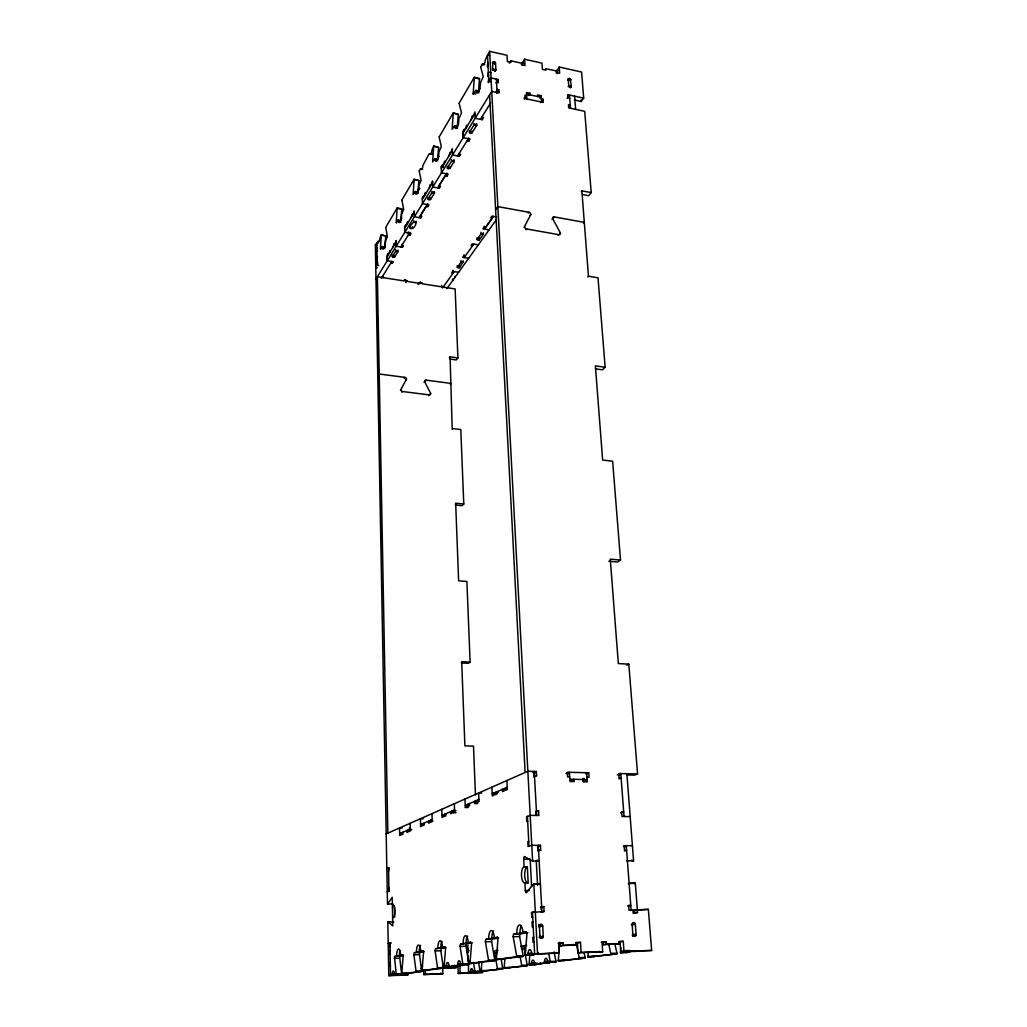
<?xml version="1.0" encoding="UTF-8"?>
<svg xmlns="http://www.w3.org/2000/svg" width="1027" height="1027" viewBox="0 0 1027 1027"><rect width="100%" height="100%" fill="white"/><g stroke="black" fill="none" stroke-linecap="round" stroke-linejoin="round"><path stroke-width="1.5" d="M400.042 974.251L401.647 974.366L399.683 957.125L400.094 956.188L403.252 955.598M393.816 922.182L387.808 921.707L388.797 975.65L391.813 975.175L392.237 973.955A3.954 1.168 89.6 0 1 393.29 971.028A3.954 1.168 89.6 0 1 394.432 973.493L394.882 974.7L396.255 974.546L394.458 956.753L403.29 955.161L400.581 955.226A6.598 1.977 89.7 0 0 398.476 949.012A6.598 1.977 89.7 0 0 396.64 955.957M385.78 227.288L397.192 207.942L396.204 222.769M381.351 234.952L380.388 249.163M414.112 179.314L418.849 180.598L414.112 179.263L401.916 199.944M381.338 235.17L385.831 235.953L381.351 234.772L379.939 238.123A3.171 0.822 -81.7 0 1 379.091 241.422A3.171 0.822 -81.7 0 1 378.167 241.101L375.356 244.952L387.487 904.081L392.879 903.888M453.254 112.996L458.312 114.446L453.254 112.931L439.158 136.95M437.63 159.185L438.593 147.49L433.702 146.091L431.969 150.045A3.569 1.001 -80.4 0 1 430.955 153.832A3.569 1.001 -80.4 0 1 429.8 153.703L431.661 154.114M438.606 147.464L433.702 146.065M418.849 180.534L417.809 193.115M385.831 235.902L384.843 247.7M414.099 179.686L413.111 194.578L415.216 191.51L417.604 191.946L419.799 188.3M478.479 91.454L479.519 78.488L474.307 77.269L459.12 103.175M453.254 113.406L452.137 129.235L454.666 125.743L457.208 126.257A6.29 1.849 -79.7 0 0 457.554 128.208M400.581 955.226L402.584 954.892L403.097 956.394L401.762 973.724L421.673 971.414L419.452 953.775L419.927 952.53L424.19 951.734M458.312 114.446L457.31 126.565M478.89 92.905A6.586 1.977 -79.1 0 1 478.518 90.928L475.886 90.363L473.152 94.163L474.307 77.359M433.689 146.527L432.649 161.881L434.96 158.594L437.425 159.069L439.004 156.451M400.915 219.791L401.801 208.828L397.192 207.993M614.826 943.864L616.945 953.184A2.388 1.027 86.7 0 1 617.034 953.865L587.996 957.074A2.324 0.963 87.1 0 1 587.996 956.407L588.368 951.657M620.475 952.761L622.696 952.465A2.439 1.066 86.7 0 0 623.569 950.72L629.795 950.553A2.426 1.066 86.6 0 1 628.922 952.299L620.475 952.761A2.426 1.053 86.6 0 1 620.475 952.068L620.822 947.485M520.728 946.586L524.836 946.483A2.08 0.783 88.2 0 0 524.168 948.678L527.198 965.098A2.093 0.783 87.9 0 1 527.262 965.688L504.193 968.179A2.041 0.745 88.2 0 1 504.193 967.601L504.912 958.512M537.031 962.979A2.118 0.809 87.8 0 1 536.338 964.494L529.072 964.879A2.131 0.809 87.8 0 1 529.085 964.276L529.829 954.815M584.145 952.953L585.095 957.408A2.285 0.937 87.1 0 1 585.172 958.063L558.329 961.002A2.221 0.886 87.5 0 1 558.329 960.361L559.754 942.208M498.583 938.023L492.344 939.166A2.324 0.834 88.7 0 0 491.612 941.631L494.757 959.975A2.349 0.834 88.4 0 1 494.821 960.63L470.007 963.57A2.285 0.783 88.7 0 1 470.007 962.915L471.509 944.314A2.259 0.783 89 0 0 470.648 942.195L468.209 942.645A7.471 2.555 89 0 0 465.398 935.674A7.471 2.555 89 0 0 463.138 943.595L460.764 944.031A2.221 0.757 89.1 0 0 460.083 946.393L462.843 963.994A2.247 0.757 88.8 0 1 462.895 964.635L461.303 964.866A2.247 0.757 88.8 0 1 460.545 963.48A4.467 1.502 88.8 0 0 459.03 960.72A4.467 1.502 88.8 0 0 457.734 963.904A2.221 0.745 88.9 0 1 457.079 965.496L449.621 966.612A2.195 0.719 89 0 1 448.889 965.252A4.378 1.438 89 0 0 447.451 962.543A4.378 1.438 89 0 0 446.193 965.662A2.182 0.706 89 0 1 445.564 967.203L444.075 967.434A2.182 0.706 89 0 1 444.088 966.805L445.525 949.038A2.157 0.706 89.2 0 0 444.755 947.01L442.521 947.42A7.15 2.324 89.3 0 0 439.992 940.732A7.15 2.324 89.3 0 0 437.9 948.28L435.73 948.691A2.131 0.68 89.3 0 0 435.114 950.938L437.553 967.781A2.144 0.693 89.1 0 1 437.592 968.397L422.058 970.708A2.093 0.655 89.3 0 1 422.071 970.104L423.471 953.056A2.08 0.655 89.5 0 0 422.765 951.105L420.711 951.49A6.868 2.131 89.5 0 0 418.4 945.045A6.868 2.131 89.5 0 0 416.448 952.273L414.356 952.684L413.868 954.609L416.089 971.593M501.06 958.859L502.704 968.345A2.015 0.732 88.2 0 1 502.768 968.91L481.201 971.234A1.964 0.68 88.4 0 1 481.201 970.669L481.907 961.927M527.891 932.619L520.394 933.992A2.426 0.911 88.4 0 0 519.611 936.585L523.141 955.752A2.452 0.924 88.1 0 1 523.218 956.445L496.362 959.654A2.388 0.86 88.4 0 1 496.362 958.974L497.928 939.5A2.362 0.847 88.7 0 0 496.965 937.292L494.295 937.792A7.805 2.786 88.8 0 0 491.188 930.526A7.805 2.786 88.8 0 0 488.749 938.819L486.156 939.307A2.324 0.822 88.8 0 0 485.424 941.772L488.518 960.142A2.349 0.834 88.5 0 1 488.582 960.81L494.821 960.63M392.237 973.955L394.92 973.737M397.552 974.058L395.857 975.226M524.078 227.391L530.779 214.604A2.003 1.553 40 0 0 528.854 212.268L497.864 206.62L495.617 209.79M400.414 390.376L406.448 379.245A1.605 1.361 38 0 0 404.908 377.371L379.22 373.995L377.769 376.036L379.387 376.241M419.157 170.764L420.877 168.826A3.492 0.976 -80.6 0 0 421.981 168.98A3.492 0.976 -80.6 0 0 422.97 165.283L429.235 153.639M574.311 99.991L581.269 101.493L583.683 98.13L581.603 72.057L559.189 67.012L559.651 73.264L556.21 72.493L556.095 70.927L545.761 68.616L545.863 70.183L542.41 69.412L541.974 63.135L524.592 59.219L525.002 65.523L521.498 64.74L521.395 63.16L510.855 60.798L510.945 62.39L507.415 61.594L507.043 55.278L489.609 51.35L485.399 59.617A4.005 1.194 -78.8 0 1 484.192 63.944A4.005 1.194 -78.8 0 1 482.767 64.059L480.623 66.768M376.858 248.919L377.32 248.136L376.909 251.641M487.876 62.326L487.337 66.691L488.03 65.497M384.637 248.38A5.353 1.425 -81.7 0 1 384.483 246.878L382.224 246.506L380.593 249.176M401.865 218.045L400.491 220.317L398.181 219.919L396.435 222.769M492.305 63.238L492.844 62.339A1.489 1.091 36.9 0 1 494.898 62.108M377.012 257.302L377.474 256.532L377.063 260.036M457.208 126.257L458.633 123.908M478.518 90.928L480.045 88.399M494.719 64.265L495.078 62.121M488.557 75.33L487.838 76.511L488.39 72.134L491.06 72.724M492.549 70.298L492.844 62.339M377.114 262.54L377.577 261.769L377.628 264.504L375.766 267.572L377.268 267.816M488.711 78.27L488.159 82.635L491.034 77.949L498.198 79.515L498.365 82.725L496.58 82.34M494.95 71.325L495.887 69.772L495.515 62.929M431.443 184.372L432.547 180.983L432.778 186.978L439.351 188.185L440.532 186.298L438.888 185.99L445.269 175.771L446.938 176.092L448.157 174.141L441.456 172.883L441.225 166.81L442.432 164.846L442.496 166.361M396.114 241.987L387.179 256.532L387.269 260.73L393.367 261.718L392.378 263.284L390.863 263.04M404.677 228.033L414.266 212.409M422.341 199.225L432.611 182.472M441.315 168.338L452.355 150.327M474.962 113.496L462.997 132.984L463.203 137.669M496.028 83.02L498.198 79.515M375.972 278.997L491.74 91.416L498.929 92.956L498.75 89.721L496.965 89.336M509.392 63.16L510.855 60.798M381.261 278.394L391.826 261.461M400.838 247.006L409.478 233.142M419.157 217.621L427.322 204.527M437.695 187.877L446.463 173.82M457.618 155.937L468.363 138.696M480.443 119.325L490.457 103.265M496.58 93.2L498.75 89.721M396.191 246.236L402.404 247.276L403.431 245.633L401.878 245.376M408.374 231.974L408.451 234.836L410.017 235.106L411.07 233.411L404.766 232.333M413.149 214.168L414.189 210.946L414.394 216.787L420.775 217.904L421.879 216.145L420.274 215.863L426.205 206.337L427.823 206.62L428.952 204.822L422.469 203.654L422.277 197.749L423.394 195.926L423.445 197.402M451.084 152.368L452.265 148.787L452.548 154.949L459.339 156.271L460.609 154.23L458.915 153.909M467.08 140.815L468.787 141.148L470.109 139.056L463.177 137.669L462.907 131.43L464.217 129.299L464.281 130.853M473.588 115.692L474.872 111.904L475.193 118.246L482.215 119.697L483.589 117.489L481.843 117.129M522.525 65.112L522.371 62.75L524.592 59.219M528.443 95.55L529.945 93.264L526.427 92.494L526.838 98.926M405.819 282.566L407.128 280.576L404.176 280.114L403.688 280.859L377.384 276.725L387.847 833.141M387.641 903.953L392.237 897.264L392.776 925.892L387.975 921.745M557.096 73.597L556.865 70.478L559.189 67.012M539.522 97.937L541.062 95.652L537.557 94.908L537.66 96.499M540.715 102.636L543.026 99.234L541.268 98.862M418.053 284.492L419.388 282.515L422.328 282.977L421.815 283.722L455.141 288.959L457.914 357.922L456.283 359.938L450.044 359.091M567.636 79.952L568.226 79.092L568.765 85.832A1.425 1.04 39.4 0 0 570.101 87.295A1.425 1.04 39.4 0 0 571.294 86.396L570.242 78.784M570.19 80.517L570.781 79.657M568.136 86.679L568.727 85.832L571.333 86.396L570.255 87.886M567.097 98.412L569.471 95.036L570.473 108.259M568.599 107.309L570.19 105.075L568.47 104.703L568.701 107.886L584.722 111.314L591.205 192.614L588.702 195.721L582.502 194.539M442.509 288.009L454.204 271.577M473.755 244.105L464.191 257.559L464.063 254.76M493.486 216.389L484.462 229.072L484.32 226.197M459.505 267.572L463.126 261.859L461.072 261.911L457.272 267.623L459.339 267.726L459.441 266.019M446.835 288.69L496.336 219.752M404.15 378.372L404.908 377.371M528.263 213.051L528.854 212.268M405.883 380.003L406.448 379.245M530.189 215.375L530.779 214.604M401.955 392.263L402.533 391.518L429.235 394.907A1.592 1.348 39.8 0 0 430.66 393.418L424.639 381.62A1.592 1.348 39.3 0 1 426.064 380.144L451.11 383.43L450.288 384.406M526.017 229.74L526.594 228.957L558.727 234.657A1.99 1.54 41.4 0 0 560.37 232.975L552.642 218.571A1.99 1.528 41 0 1 554.285 216.902L584.312 222.371L583.683 223.141M424.048 382.365L424.639 381.62M552.038 219.342L552.642 218.571M425.473 380.889L426.064 380.144M553.681 217.673L554.285 216.902M449.287 357.858L450.096 356.831L457.914 357.922M581.256 191.613L581.873 190.829L591.205 192.614M428.631 395.652L429.235 394.907M558.123 235.427L558.727 234.657M430.069 394.15L430.66 393.418M559.754 233.732L560.37 232.975M539.663 884.44L540.125 883.875L533.565 883.926L526.376 892.733A2.439 0.937 89 0 1 525.323 890.537L524.925 882.861A8.088 3.094 89.3 0 1 521.472 875.672A8.088 3.094 89.3 0 1 524.104 866.788L523.719 859.201A2.413 0.924 89.6 0 1 524.515 856.518L532.345 861.05L539.149 861.075M452.201 429.299L450.096 356.831M587.816 276.956L588.458 276.224L581.873 190.829M628.28 883.785L634.994 883.207L634.493 883.746M452.83 428.606L460.789 429.543L463.78 504L462.06 505.669L455.32 505.002M588.458 276.224L598.009 277.829L605.134 367.242L602.451 369.848L595.506 368.86M463.78 504L455.667 503.204L458.62 580.833L466.887 581.462L470.122 662.107L468.325 663.326L461.316 662.954M605.134 367.242L595.378 365.869L602.644 460.057L612.631 461.2L620.513 560.036L617.625 562L608.883 561.243M626.817 665.201L628.806 664.148L637.562 773.973L634.455 775.128L626.637 774.936M386.191 833.873L527.852 771.264L536.376 771.482L536.633 776.13L534.502 776.078M536.376 771.482L533.616 772.689L533.847 777.028M399.657 833.616L410.312 829.033M420.595 824.604L432.174 819.61M454.55 809.982L441.995 815.387L444.819 815.425M465.257 805.373L478.941 799.494M492.215 793.768L507.261 787.298M429.081 822.165L429.889 821.818M503.423 790.328L504.835 789.737M456.014 810.624L453.125 810.585L453.202 812.665L454.627 812.049L454.345 803.756M465 799.045L465.321 807.492L466.81 806.863L466.72 804.732M477.516 801.419L474.538 801.368L474.628 803.525L476.169 802.87L476.079 800.713M566.827 773.344L569.382 772.291L569.972 781.508L574.144 781.611L574.003 779.3L571.102 780.456M585.801 773.947L588.753 772.766L589.062 777.349L586.995 777.298M583.22 781.136L587.149 779.596L569.818 779.211M617.869 774.679L620.796 773.562L624.044 816.516M619.063 778.864L621.104 778.094L619.076 778.042L618.742 773.511L637.562 773.973M527.673 821.138L526.748 821.472L526.504 816.735L530.202 815.374L538.803 815.477L538.546 810.739L535.747 811.779L535.914 814.924M386.832 868.431L389.053 867.61L388.565 871.551M388.861 887.495L389.503 891.077L387.256 891.795M528.738 841.408L527.801 841.704L528.058 846.505L531.781 845.298L540.459 845.337L540.715 850.151L537.878 851.024L537.622 846.235L540.459 845.337M620.565 812.896L623.671 811.895L621.617 811.856L621.977 816.491L630.167 816.593L633.595 861.011L626.547 860.703M623.466 846.428L626.252 845.657L631.143 910.217M624.48 850.921L626.573 850.356L624.519 850.343L624.159 845.645L632.414 845.683M391.736 975.214L397.077 975.047M414.42 952.658L419.992 952.504M540.664 907.2L543.835 906.559L544.105 911.514L541.216 912.13M389.978 946.817L390.478 942.825L388.206 943.312L389.528 943.287M532.705 917.227L531.755 917.419L531.498 912.464L544.105 911.514M390.042 950.373L390.119 954.25M532.949 921.784L531.999 921.976L532.256 926.945L533.206 926.765M627.548 906.007L630.745 905.378L628.652 905.403L629.025 910.243L648.358 909.37L651.644 950.476L620.77 951.644L620.064 941.81L623.261 941.335L623.98 951.22L620.77 951.644M538.674 926.29L542.705 926.084L543.296 936.842A1.926 1.682 80.8 0 1 540.767 937.998M648.358 909.37L634.083 910.153L634.314 913.131L633.017 913.157M633.094 910.923L637.382 910.115L635.302 883.027L629.089 883.079M523.218 956.445L516.735 956.625A2.452 0.911 88.2 0 0 516.658 955.932L513.179 936.727A2.439 0.899 88.5 0 1 513.962 934.134L526.171 932.4A8.177 3.081 88.4 0 0 526.119 931.669M516.812 933.607A8.177 3.068 88.5 0 1 519.457 924.891A8.177 3.068 88.5 0 1 522.91 932.465L525.85 931.925A2.478 0.937 88.4 0 1 526.902 934.223L525.285 954.635A2.503 0.937 88 0 0 525.285 955.354L533.822 954.879A2.49 0.95 88 0 0 534.566 953.608M416.448 952.273L423.509 951.413A6.855 2.144 89.5 0 0 423.483 950.797M437.9 948.28L445.436 947.356L442.521 947.42M463.138 943.595L471.226 942.581L468.209 942.645M488.749 938.819L497.427 937.715A7.805 2.799 88.7 0 0 497.389 937.022M435.73 948.691L446.026 947.703M460.764 944.031L472.42 942.837M634.314 913.131L637.536 912.541L637.305 909.537M468.055 944.853L467.542 948.434L468.184 948.332L468.325 952.132M390.273 962.363L390.35 966.266M533.758 937.189L532.795 937.356L533.064 942.362L534.014 942.208M539.252 937.048L539.984 936.919A1.476 1.284 80.9 0 0 540.536 938.036L540.664 938.152M539.406 937.215L543.27 936.534L539.958 936.611M540.253 938.113A1.913 1.669 81 0 0 540.51 937.381L543.296 936.842M466.81 952.388L467.657 952.234A1.425 1.271 85.3 0 1 469.108 950.797M631.374 924.518L635.341 924.313L636.111 934.788L632.876 935.289L632.183 924.377A1.836 1.553 77.1 0 1 633.608 922.528A1.836 1.553 77.1 0 1 635.315 924.326L632.118 924.865M520.817 946.38L526.633 945.418M560.087 943.261L563.066 942.786L563.22 945.289L560.228 945.751L560.087 943.261L558.174 943.299M577.431 942.837L580.486 942.362L581.115 952.363L578.06 952.799L577.431 942.837L575.544 942.889M467.837 960.425L467.657 952.234M632.157 934.981L636.124 934.493L632.979 934.557M560.228 945.751L576.301 944.968L576.147 942.465L580.486 942.362M603.131 942.221L606.277 941.746L606.443 944.224L603.298 944.686L603.131 942.221L601.27 942.26M470.007 963.57L488.582 960.81M496.362 959.654L516.735 956.625M525.285 955.354L533.822 954.879M527.249 955.059A2.503 0.95 88.1 0 0 528.058 953.261A5.032 1.9 88 0 1 529.675 949.654A5.032 1.9 88 0 1 531.627 952.722A2.516 0.963 88 0 0 532.615 954.263L559.279 952.953L558.688 942.889L563.066 942.786M396.217 973.981L407.205 973.557L421.673 971.414M422.058 970.708L443.369 968.217A2.144 0.693 89 0 0 443.317 967.614L440.853 950.797A2.118 0.693 89.3 0 1 441.469 948.55M444.267 966.921L444.306 968.114L456.514 967.524L456.463 965.855M451.996 965.932A2.17 0.719 88.9 0 1 451.418 967.036L444.075 967.434M449.621 966.612L463.036 965.316A2.221 0.745 88.8 0 0 463.678 963.891M461.303 964.866L468.903 964.456A2.247 0.77 88.7 0 0 468.838 963.827L466.053 946.239A2.221 0.757 89 0 1 466.72 943.89M532.615 954.263L541.268 953.788M444.306 968.114L456.514 967.524M603.298 944.686L619.204 943.903L619.024 941.438L623.261 941.335M388.797 975.65L406.191 975.098L407.95 974.841L407.912 973.018M534.091 912.246L532.448 912.271L534.631 953.967L559.279 952.953M423.573 969.835L423.702 974.546L442.919 973.737L442.74 967.947M423.702 974.546L442.919 973.737M578.06 952.799L602.682 951.785L602.002 941.849L606.277 941.746M457.965 965.906L458.222 973.442L482.587 972.479L482.497 970.464M475.514 971.221A1.926 0.668 88.5 0 1 474.936 972.582L468.44 972.928L468.62 960.065M469.814 972.736A1.926 0.655 88.6 0 0 470.392 971.375A3.864 1.322 88.6 0 1 471.534 968.641A3.864 1.322 88.6 0 1 472.869 971.041A1.938 0.668 88.6 0 0 473.537 972.248L474.949 972.068A1.938 0.668 88.5 0 0 474.898 971.516L473.421 962.363M481.201 971.234L502.768 968.91M504.193 968.179L527.262 965.688M529.072 964.879L536.338 964.494M530.766 964.661A2.131 0.809 87.9 0 0 531.447 963.146A4.275 1.63 87.8 0 1 532.82 960.091A4.275 1.63 87.8 0 1 534.489 962.735A2.144 0.822 87.8 0 0 535.337 964.058L549.432 962.774A2.17 0.847 87.6 0 0 550.061 961.811M543.758 962.941A2.17 0.834 87.7 0 0 544.464 961.388A4.365 1.695 87.6 0 1 545.902 958.268A4.365 1.695 87.6 0 1 547.648 960.951A2.182 0.847 87.6 0 0 548.521 962.299L556.031 961.901A2.182 0.86 87.5 0 0 555.966 961.272L554.105 951.926M558.329 961.002L585.172 958.063M587.996 957.074L617.034 953.865M627.664 950.501A2.452 1.078 86.6 0 0 628.704 951.67L630.976 951.374M473.55 972.762L474.936 972.582M478.569 962.209L480.058 971.349A1.938 0.668 88.5 0 1 480.11 971.901L478.698 972.081A1.938 0.668 88.5 0 1 478.043 971.016M535.337 964.058L549.432 962.774M548.521 962.299L556.031 961.901M628.704 951.67L637.253 951.207M482.587 972.479L458.222 973.442M432.136 821.087L432.868 821.048M401.775 973.147L407.205 973.557M481.201 970.669L486.413 970.502A1.964 0.693 88.4 0 0 486.4 971.067M470.392 971.375L474.23 971.26M474.898 971.516L480.058 971.349M395.01 974.726L401.647 974.366M473.537 972.248L480.11 971.901M407.95 974.841L390.517 975.393L389.913 942.953L391.236 942.927M446.193 965.662L449.12 965.573M531.447 963.146L535.632 963.018M422.688 966.612L421.815 966.638L421.866 968.577L420.557 968.615M444.19 965.971L442.676 966.022L442.701 966.985M457.079 965.496L463.036 965.316M529.085 964.276L534.643 964.109A2.118 0.809 87.8 0 0 534.643 964.712M445.564 967.203L451.418 967.036M437.553 967.781L443.317 967.614M520.06 956.291L521.69 965.264L527.198 965.098M437.592 968.397L443.369 968.217M422.071 970.104L427.707 969.937A2.093 0.655 89.2 0 0 427.694 970.528M504.193 967.601L509.572 967.434A2.041 0.745 88.1 0 0 509.572 968.025M416.051 971.003L421.635 970.836M497.941 950.501L495.284 950.578A2.003 0.719 88.5 0 0 494.667 952.684L497.376 968.512L502.704 968.345M496.362 958.974L502.665 958.794A2.375 0.86 88.3 0 0 502.665 959.475M587.996 956.407L593.978 956.24A2.324 0.976 87 0 0 593.991 956.894M488.518 960.142L494.757 959.975M576.057 942.67L579.177 957.575L585.095 957.408M470.007 962.915L476.079 962.748A2.272 0.783 88.6 0 0 476.066 963.403M558.329 960.361L564.105 960.194A2.221 0.886 87.4 0 0 564.105 960.836M457.734 963.904L462.201 963.775M544.464 961.388L548.726 961.259M462.843 963.994L468.838 963.827M548.713 953.647L550.241 961.439L555.966 961.272M462.895 964.635L468.903 964.456M413.868 954.802L419.414 954.661M494.667 952.684L497.312 952.607M394.792 956.304L400.158 956.163M528.058 953.261L531.999 953.159M581.115 952.363L602.682 951.785M623.98 951.22L651.644 950.476M620.475 952.068L626.688 951.901A2.426 1.066 86.5 0 0 626.688 952.594M394.252 958.371L399.606 958.23M622.696 952.465L628.922 952.299M516.658 955.932L523.141 955.752M608.703 944.018L610.795 953.351L616.945 953.184M563.22 945.289L576.301 944.968M606.443 944.224L619.204 943.903M435.114 950.938L440.853 950.797M521.434 948.743L524.168 948.678M420.711 951.49L423.509 951.413M485.424 941.772L491.612 941.631M618.742 941.849L620.064 941.81M460.083 946.393L466.053 946.239M513.962 934.134L520.394 933.992M513.179 936.727L519.611 936.585M494.295 937.792L497.427 937.715M486.156 939.307L492.344 939.166M522.91 932.465L526.171 932.4M637.536 912.541L633.377 912.605L633.197 910.179M541.64 906.584L543.835 906.559M525.323 890.537L529.213 890.499M524.925 882.861L528.173 882.835L527.339 866.775L524.104 866.788M540.382 883.708L533.822 883.759L537.532 953.531M523.719 859.201L530.163 859.188L531.601 886.545M623.761 846.53L626.496 846.543M538.559 850.138L540.715 850.151M402.173 828.006L399.529 827.98L399.683 835.503L400.851 835.002L400.812 833.115M411.776 829.572L409.093 829.546L409.144 831.459L410.351 830.946L410.158 823.282M410.774 829.996L408.091 829.983L408.143 831.896L406.936 832.396L406.897 830.496M432.534 820.676L429.761 820.65L429.825 822.64L428.516 823.192L428.464 821.215L431.237 821.241L431.199 819.751M423.175 818.776L420.428 818.737L420.634 826.555L421.892 826.016L421.84 824.065M536.402 810.714L538.546 810.739M453.202 812.665L456.078 812.704M474.628 803.525L477.606 803.563M465.321 807.492L468.248 807.53M498.262 792.536L495.207 792.485L495.296 794.705L496.952 793.999L496.85 791.766M496.888 793.126L493.833 793.062L493.936 795.283L492.292 795.976L491.907 787.157M481.663 793.062L478.659 793.011L479.006 801.651L477.452 802.318L477.362 800.161M505.515 789.429L502.421 789.365L502.524 791.612L504.218 790.893L504.116 788.646M569.677 776.9L567.584 776.848L567.302 772.24L588.753 772.766M533.052 772.663L536.133 772.74M565.954 773.472L569.009 773.536M617.253 774.717L620.385 774.782M470.122 662.107L461.688 661.645L464.897 745.859L473.498 746.128L475.462 794.962M628.806 664.148L618.331 663.558L610.282 559.15L620.513 560.036M418.49 282.938L418.798 284.004M452.278 279.793L453.1 279.922L453.048 278.535M378.668 265.518L377.179 265.274L376.729 242.603L378.565 242.911M459.518 267.572L457.31 267.213L457.22 265.659M458.607 272.296L452.714 271.333L451.623 272.861L453.1 273.105L452.984 270.345M465.295 255.954L463.793 255.71L462.663 257.302L468.659 258.303M375.356 244.952L377.179 245.248M472.574 245.748L471.059 245.492L472.215 243.848L478.3 244.888M489.07 229.881L482.908 228.79L484.115 227.083L485.655 227.352L492.228 218.135L490.675 217.865L491.92 216.106L496.606 216.954M397.179 208.378L401.801 209.187M420.325 168.736L422.726 169.198M441.225 166.81L443.728 167.298M429.8 153.703L432.239 154.178M472.998 93.496L475.617 94.048M526.53 94.099L541.165 97.257M496.259 91.531L499.315 92.199M569.664 98.194L567.944 97.822L567.713 94.651L583.683 98.13M474.294 77.77L479.519 78.899M490.226 81.762L488.891 81.48L487.478 54.932L489.674 55.432M493.204 69.181L495.874 69.772A1.463 1.078 36.9 0 1 494.616 70.683A1.463 1.078 36.9 0 1 493.217 69.181M492.844 62.531L495.515 63.122M568.278 79.297L570.832 79.862M482.061 64.11L484.705 64.701M522.371 62.75L524.553 63.238M556.865 70.478L558.277 70.799M631.592 860.151L633.287 860.985M537.378 860.19L538.88 861.05M468.466 961.336L467.953 960.412M633.659 936.059L633.531 935.956A1.438 1.22 77.7 0 1 632.966 934.865M480.662 66.973L483.255 76.704L480.443 82.763A6.586 1.964 -79.1 0 1 478.428 91.827A6.586 1.964 -79.1 0 1 475.886 90.363M459.159 103.406L461.508 112.931L458.889 118.696A6.29 1.836 -79.8 0 1 457.002 127.335A6.29 1.836 -79.8 0 1 454.666 125.743M439.184 137.22L441.315 146.694L438.888 152.047A6.034 1.72 -80.3 0 1 437.104 160.302A6.034 1.72 -80.3 0 1 434.96 158.594M419.196 171.085L421.121 180.354L418.862 185.438A5.777 1.605 -80.9 0 1 417.193 193.307A5.777 1.605 -80.9 0 1 415.216 191.51M401.942 200.304L403.688 209.521L401.583 214.245A5.559 1.502 -81.3 0 1 400.004 221.793A5.559 1.502 -81.3 0 1 398.181 219.919M385.805 227.647L387.397 236.711L385.42 241.191A5.353 1.412 -81.7 0 1 383.918 248.444A5.353 1.412 -81.7 0 1 382.224 246.506M581.128 99.85L581.269 101.493M574.606 96.153L575.633 109.376M626.868 773.703L630.167 816.593M615.943 943.299L616.02 944.378M543.026 99.234L543.244 102.43L525.067 98.541L524.861 95.331L526.633 95.704L524.373 99.144L524.284 97.745M599.486 951.284L599.55 952.222M541.062 95.652L541.486 102.058M586.687 772.715L587.303 781.894L583.156 781.804L583.041 778.402M584.055 778.466L584.26 781.508M529.945 93.264L530.048 94.856M573.194 944.339L573.259 945.431M556.236 952.44L556.3 953.377M496.388 79.118L497.119 92.558M534.245 771.431L536.659 815.451M538.289 845.324L541.909 911.552M540.947 907.2L541.062 909.357M536.235 860.395L537.583 885.364M540.318 936.136L540.382 937.356M539.984 936.919L539.393 926.149A1.887 1.656 80.2 0 1 540.947 924.249A1.887 1.656 80.2 0 1 542.705 926.084L538.841 926.829L538.713 924.339M489.609 51.35L532.628 861.075M489.597 94.895L525.118 772.471M527.429 816.401L528.982 846.197M482.061 116.526L482.215 119.697M483.242 232.654L483.319 234.259L479.301 239.882L479.237 237.686M476.515 123.741L476.605 125.525L472.112 132.688A1.399 0.847 -2.7 0 1 470.34 133.24A1.399 0.847 -2.7 0 1 469.532 132.175L469.467 130.699M480.957 232.256L481.034 233.861L476.99 239.612L479.25 239.933L477.067 239.432L476.99 237.828M506.914 780.52L507.351 789.558L505.643 790.289L505.528 788.03M473.922 123.51L473.986 124.986L469.506 132.162L472.112 132.688L472.061 131.225M472.459 117.527L472.394 115.948L471.123 119.71M468.646 138.042L468.787 141.148M466.694 126.937L466.617 125.371L465.372 129.081M459.197 153.19L459.339 156.271M463.138 260.819L463.216 262.386L461.007 262.026L460.918 260.447M453.998 159.634L454.075 161.65L449.929 168.274A1.335 0.783 -1.9 0 1 448.234 168.775A1.335 0.783 -1.9 0 1 447.438 167.799L447.374 166.361M451.495 159.724L451.546 161.162L447.413 167.786L449.929 168.274L449.89 166.849M450.044 154.05L449.98 152.522L448.812 156.078M454.64 276.314L454.691 277.714M446.822 173.062L446.938 176.092M444.717 162.741L444.652 161.213L443.497 164.718M469.48 803.55L469.557 805.682L468.055 806.323L467.965 804.205M439.248 185.194L439.351 188.185M441.636 285.313L441.687 286.841M434.344 191.523L434.395 193.192L430.544 199.354A1.297 0.719 -1.3 0 1 428.914 199.829A1.297 0.719 -1.3 0 1 428.118 198.917L428.066 197.531M459.878 965.508L460.147 973.185M431.892 191.343L431.943 192.742L428.105 198.917L430.544 199.354L430.506 197.967M430.48 185.938L430.429 184.449L429.325 187.825M451.944 811.099L452.021 813.166L450.609 813.769L450.532 811.702M454.576 966.972L454.602 967.806M427.72 203.68L427.823 206.62M425.512 194.026L425.473 192.537L424.382 195.862M445.885 813.705L445.949 815.759L444.563 816.349L444.498 814.308M443.356 814.796L443.42 816.837L442.059 817.415L441.79 809.302M446.154 966.882L446.193 967.845M420.685 214.99L420.775 217.904M420.313 281.95L420.351 283.491L405.164 281.09L405.126 279.549M441.007 972.903L441.045 973.994M416.051 221.216L416.089 222.577C415.075 231.229 404.33 230.459 413.868 221.986C415.563 220.689 418.143 223.886 413.688 222.153L413.676 220.792M431.982 813.628L432.226 821.613L430.904 822.178L430.852 820.175M412.251 215.631L412.212 214.181L411.185 217.39M412.456 226.697L412.507 228.328L410.12 227.917L410.094 226.287M409.927 232.23L410.017 235.106M407.629 223.167L407.591 221.729L406.576 224.887M424.177 823.051L424.228 825.028L422.957 825.567L422.906 823.603M405.691 226.325L405.652 224.887L404.612 226.595L404.792 232.346M425.396 969.924L425.512 974.289M402.327 244.439L402.404 247.276M397.95 250.036L397.988 251.615L394.612 257.032L392.827 257.315L392.327 256.647L395.716 251.191L398.014 251.564L395.652 251.23L395.639 249.651M396.217 246.236L396.05 240.562L395.074 243.617M409.503 827.659L409.568 830.509M394.612 255.389L394.65 256.968L392.327 256.596L392.314 255.017M394.24 244.991L394.214 243.579L393.238 246.621M389.939 252L389.901 250.601L388.951 253.605M402.956 832.191L402.995 834.091L401.827 834.592L401.775 832.692M406.166 974.007L406.191 975.098M388.129 254.94L388.103 253.541L387.128 255.132L387.256 260.717M383.341 276.122L383.366 277.662M394.471 905.981L394.689 916.983M388.501 867.815L388.938 891.256M634.968 951.503A2.452 1.091 86.5 0 1 633.967 950.488M540.947 963.891A2.144 0.822 87.7 0 1 540.163 962.851M554.233 962.132A2.182 0.86 87.6 0 1 553.707 961.798M497.376 968.512A2.015 0.719 88.3 0 1 497.427 969.077M521.69 965.264A2.093 0.783 88 0 1 521.755 965.855M550.241 961.439A2.195 0.86 87.6 0 1 550.318 962.068M579.177 957.575A2.285 0.937 87.2 0 1 579.254 958.23M610.795 953.351A2.388 1.027 86.8 0 1 610.885 954.032M524.566 946.149A6.971 2.632 88.2 0 1 524.54 945.52M526.594 228.957A2.015 1.566 40.2 0 1 524.669 226.62M568.124 79.053A1.451 1.053 39.3 0 1 570.165 78.861M632.991 935.315A1.861 1.579 77.8 0 1 632.683 936.162M636.226 934.814A1.874 1.592 77.7 0 1 633.749 935.905M538.674 924.929A1.874 1.643 80.3 0 1 539.804 926.636M402.533 391.518A1.618 1.374 38.2 0 1 400.979 389.631M469.506 961.516A1.451 1.297 85.9 0 1 468.543 961.221M437.63 160.674A6.021 1.72 -80.3 0 1 437.425 159.069M417.784 193.5A5.764 1.605 -80.8 0 1 417.604 191.946M400.838 222.435A5.546 1.515 -81.3 0 1 400.491 220.317M392.802 905.018A6.419 1.913 -89.7 0 1 394.843 910.885A6.419 1.913 -89.7 0 1 393.059 917.804M528.173 882.835A8.075 3.107 89.3 0 1 524.694 875.659A8.075 3.107 89.3 0 1 527.339 866.775M539.239 954.083A2.516 0.963 87.9 0 1 538.238 952.542M455.5 966.433A2.195 0.732 88.9 0 1 454.768 965.072M467.298 964.7A2.234 0.757 88.8 0 1 466.656 963.878M531.832 955.174A2.49 0.95 87.9 0 1 531.832 954.596M399.336 955.893A6.598 1.99 89.7 0 1 399.952 950.655M419.234 952.209A6.855 2.144 89.5 0 1 420.608 945.353M440.788 948.216A7.138 2.336 89.3 0 1 442.034 941.335M466.13 943.518A7.471 2.555 89 0 1 467.709 936.033M491.856 938.755A7.805 2.799 88.7 0 1 493.551 930.924M520.047 933.53A8.177 3.081 88.4 0 1 521.331 926.02M483.409 234.015L481.047 233.861L483.409 234.015M434.382 193.192L431.931 192.742A1.297 0.732 -1.4 0 1 433.612 192.267A1.297 0.732 -1.4 0 1 434.395 193.192M454.05 161.65L451.521 161.162A1.348 0.783 -2.1 0 1 453.279 160.648A1.348 0.783 -2.1 0 1 454.075 161.65M476.579 125.512L473.96 124.986A1.399 0.86 -2.9 0 1 475.809 124.434A1.399 0.86 -2.9 0 1 476.605 125.525"/></g></svg>
